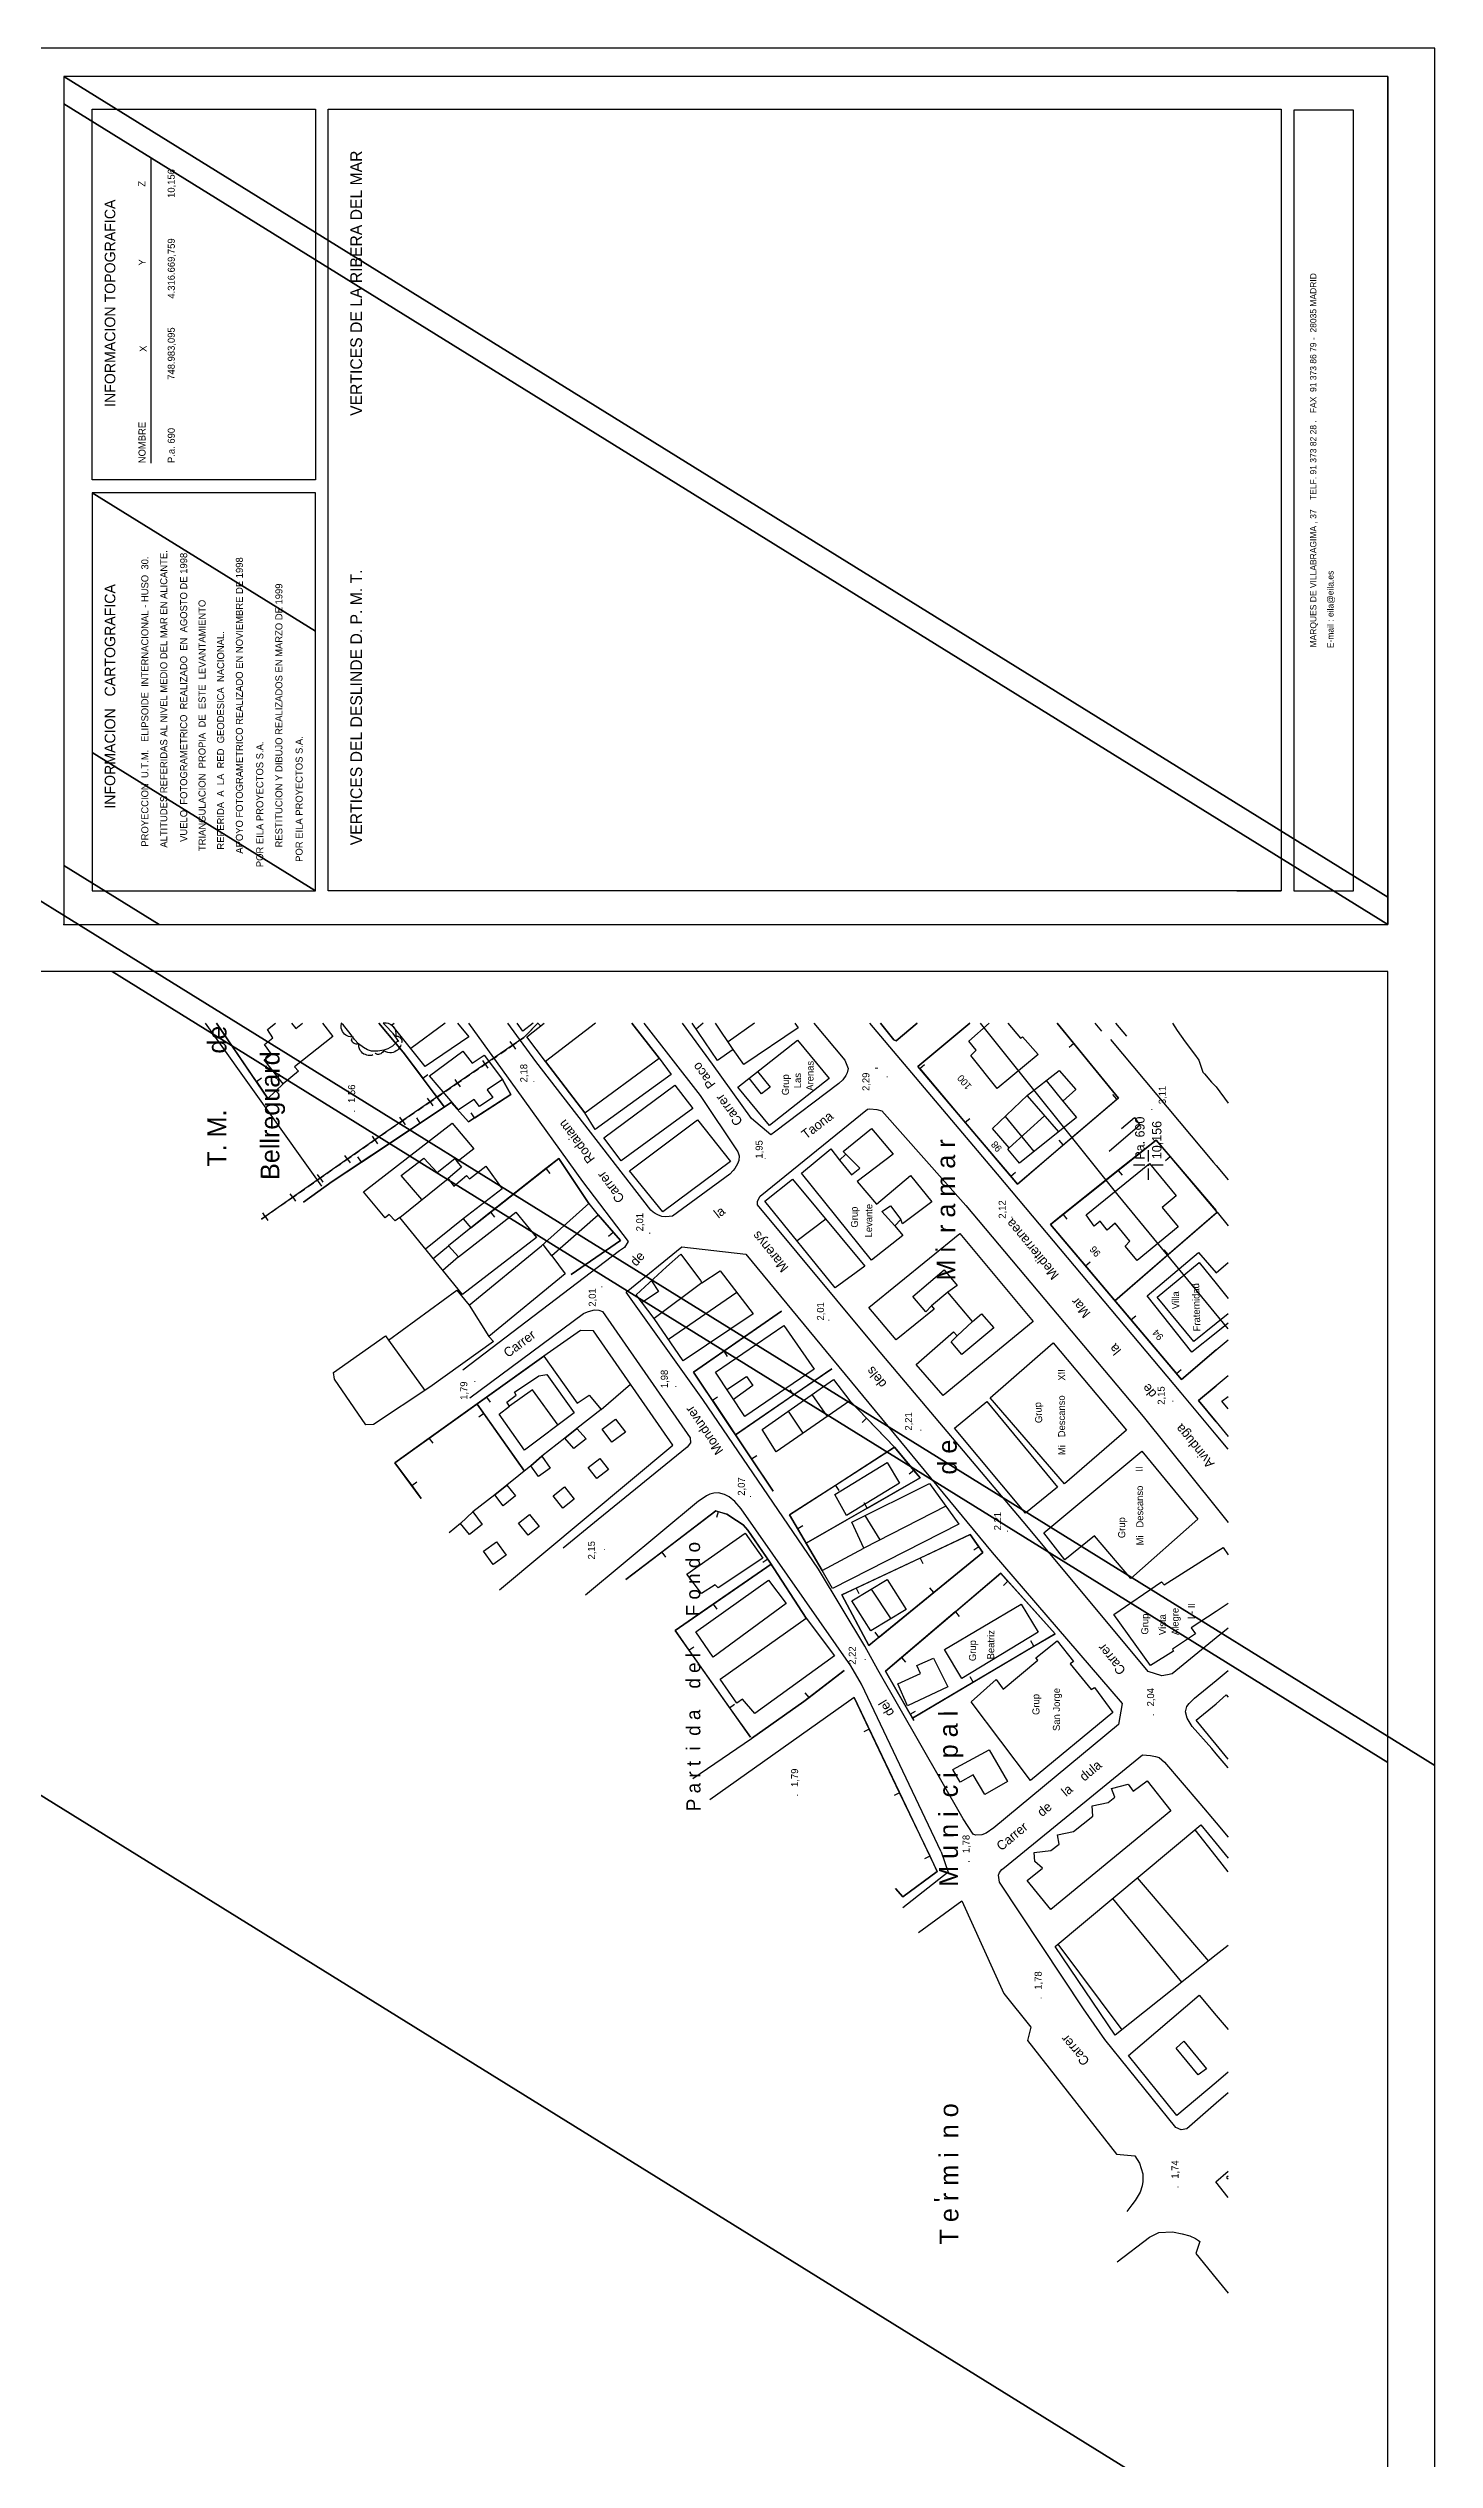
# Model space of a CAD drawing. Extents: x 748454 to 749044, y 4315881 to 4316908.
# Drawn here: x 748749 to 749044, y 4316394 to 4316908 of the extents above; entities that cross this region are included whole.
import ezdxf
from ezdxf.enums import TextEntityAlignment as Align

# ---------------------------------------------------------------- set-up
doc = ezdxf.new("R2010")
doc.units = 0
doc.linetypes.add('DASHED', pattern=[0])
doc.linetypes.add('DIVIDE', pattern=[0])
doc.layers.get('0').update_dxf_attribs({"linetype": 'CONTINUOUS'})
for name, color, linetype in [('1', 7, 'CONTINUOUS'), ('11', 7, 'CONTINUOUS'), ('3', 7, 'CONTINUOUS'), ('44', 7, 'CONTINUOUS'), ('48', 7, 'CONTINUOUS'), ('50', 7, 'CONTINUOUS'), ('53', 7, 'CONTINUOUS'), ('56', 7, 'CONTINUOUS'), ('57', 7, 'CONTINUOUS'), ('8', 7, 'CONTINUOUS'), ('PATTERN_CLASS', 7, 'CONTINUOUS')]:
    doc.layers.add(name, color=color, linetype=linetype)

msp = doc.modelspace()

# ---------------------------------------------------------------- linework, layer by layer
at = {"color": 0, "linetype": 'CONTINUOUS'}
for p, q in [((749034, 4316901.5), (749034, 4316721)), ((748770.85, 4316819.22), (748770.85, 4316884.24)), ((749001.9, 4316728.19), (749011.32, 4316728.19)), ((748754.41, 4316721), (748762.5, 4316721))]:
    msp.add_line(p, q, dxfattribs=at)
for points in [[(748758.3, 4316815.62), (748758.3, 4316894.5), (748805.77, 4316894.5), (748805.77, 4316815.62)], [(749011.32, 4316728.19), (748808.53, 4316728.19), (748808.53, 4316894.5), (749011.32, 4316894.5)], [(749014.08, 4316728.12), (749014.08, 4316894.41), (749026.66, 4316894.41), (749026.66, 4316728.12)]]:
    msp.add_lwpolyline(points, close=True, dxfattribs=at)
msp.add_point((748752.26, 4316721), dxfattribs=at)
at = {"layer": '1', "color": 0, "linetype": 'CONTINUOUS'}
for p, q in [((748784.74, 4316700), (748793.2, 4316687.62)), ((748807.29, 4316700), (748809.46, 4316697.2)), ((748822.06, 4316699.65), (748822.53, 4316700)), ((748850.75, 4316697.09), (748854.44, 4316700)), ((748878.91, 4316692.56), (748873.1, 4316700)), ((748926.01, 4316700), (748928.9, 4316696.48)), ((748971.68, 4316700), (748973.05, 4316698.32)), ((748976.08, 4316700), (748978.4, 4316697.26)), ((748967.17, 4316695.67), (748966.16, 4316694.85)), ((748854.72, 4316691.81), (748863.09, 4316680.95)), ((748934.38, 4316690.34), (748944.06, 4316678.89)), ((748934.39, 4316690.35), (748935.38, 4316691.19)), ((748793.22, 4316687.62), (748794.29, 4316688.35)), ((748828.63, 4316688.26), (748833.22, 4316682.15)), ((748828.65, 4316688.27), (748829.69, 4316689.05)), ((748839.68, 4316679.85), (748847.34, 4316684.82)), ((748847.34, 4316684.82), (748845.62, 4316688.01)), ((748976.36, 4316683.82), (748975.52, 4316684.81)), ((748976.37, 4316683.81), (748976.67, 4316684.06)), ((748828.06, 4316678.74), (748827.34, 4316679.83)), ((748839.67, 4316679.86), (748838.96, 4316680.95)), ((748944.07, 4316678.89), (748953.76, 4316667.44)), ((748944.08, 4316678.9), (748945.07, 4316679.74)), ((748815.57, 4316670.43), (748828.06, 4316678.73)), ((748964.93, 4316674.09), (748964.09, 4316675.08)), ((748815.56, 4316670.44), (748814.84, 4316671.52)), ((748854.86, 4316669.03), (748855.66, 4316668.01)), ((748976.65, 4316668.67), (748977.46, 4316667.66)), ((748987.72, 4316671.53), (748986.73, 4316670.69)), ((748997.71, 4316659.81), (748987.74, 4316671.53)), ((748953.77, 4316667.44), (748954.77, 4316668.28)), ((748843.08, 4316659.74), (748843.88, 4316658.72)), ((748964.92, 4316659.31), (748965.73, 4316658.29)), ((748987.28, 4316650.75), (748997.71, 4316659.81)), ((748997.7, 4316659.81), (749000.01, 4316656.85)), ((748869.18, 4316655.45), (748868.19, 4316654.61)), ((748969.66, 4316648.36), (748970.66, 4316649.2)), ((748975.94, 4316640.92), (748987.27, 4316650.75)), ((748987.27, 4316650.77), (748986.41, 4316651.75)), ((748979.36, 4316636.9), (748980.35, 4316637.74)), ((748892.68, 4316630.16), (748893.42, 4316629.09)), ((748907.56, 4316620.87), (748915.69, 4316626.46)), ((748989.06, 4316625.45), (748990.05, 4316626.29)), ((748841.61, 4316616.94), (748840.19, 4316618.95)), ((748842.19, 4316620.37), (748842.95, 4316619.31)), ((748890.26, 4316619.74), (748898.61, 4316607.28)), ((748890.27, 4316619.75), (748891.35, 4316620.47)), ((748895.19, 4316612.37), (748907.55, 4316620.87)), ((748907.55, 4316620.88), (748906.81, 4316621.95)), ((748923.06, 4316615.93), (748919.5, 4316619.6)), ((748841.6, 4316616.93), (748840.54, 4316616.18)), ((748850.27, 4316604.68), (748841.62, 4316616.93)), ((748861.43, 4316613.72), (748858.89, 4316611.66)), ((748923.05, 4316615.92), (748922.12, 4316615.01)), ((748829.99, 4316611.63), (748830.74, 4316610.58)), ((748854, 4316607.88), (748851.65, 4316605.79)), ((748898.61, 4316607.27), (748903.22, 4316600.39)), ((748898.62, 4316607.28), (748899.7, 4316608)), ((748826.3, 4316601.59), (748827.35, 4316602.36)), ((748933.13, 4316604.82), (748932.13, 4316603.99)), ((748846.52, 4316601.66), (748843.98, 4316599.59)), ((748910.23, 4316589.3), (748923.23, 4316596.78)), ((748916.44, 4316601.63), (748917.14, 4316600.54)), ((748923.23, 4316596.8), (748922.58, 4316597.92)), ((748839.31, 4316595.97), (748836.69, 4316593.55)), ((748891.52, 4316596), (748891.15, 4316594.76)), ((748908.41, 4316592.42), (748913.62, 4316583.52)), ((748908.42, 4316592.43), (748909.54, 4316593.09)), ((748879.51, 4316587.41), (748880.29, 4316586.38)), ((748946.98, 4316588.56), (748945.91, 4316587.81)), ((748902.05, 4316585.94), (748900.98, 4316585.2)), ((748934.46, 4316586.16), (748920.89, 4316579.78)), ((748934.47, 4316586.15), (748935.02, 4316584.97)), ((748890.45, 4316576.32), (748891.19, 4316575.25)), ((748920.88, 4316579.78), (748917.84, 4316578.35)), ((748920.89, 4316579.76), (748921.44, 4316578.59)), ((748925.73, 4316569.34), (748937.36, 4316578.81)), ((748937.36, 4316578.82), (748936.54, 4316579.83)), ((748953.16, 4316581.22), (748952.19, 4316580.35)), ((748941.96, 4316574.72), (748930.54, 4316564.99)), ((748941.97, 4316574.71), (748942.81, 4316573.72)), ((748885.27, 4316566.54), (748893.93, 4316554.29)), ((748885.28, 4316566.54), (748886.34, 4316567.29)), ((748925.72, 4316569.35), (748924.9, 4316570.36)), ((748945.77, 4316559.72), (748958.67, 4316567.38)), ((748958.67, 4316567.39), (748958.01, 4316568.51)), ((748958.68, 4316567.38), (748963.18, 4316570.05)), ((748910.84, 4316556.46), (748918.33, 4316562.25)), ((748930.54, 4316564.98), (748931.39, 4316563.99)), ((748945.76, 4316559.74), (748945.1, 4316560.86)), ((748910.83, 4316556.47), (748910.03, 4316557.5)), ((748932.86, 4316552.07), (748945.76, 4316559.72)), ((748893.93, 4316554.28), (748898.35, 4316548.03)), ((748893.94, 4316554.29), (748895, 4316555.04)), ((748932.38, 4316552.94), (748933.51, 4316553.59)), ((748923.64, 4316549.77), (748922.47, 4316549.21)), ((748930.1, 4316536.22), (748928.93, 4316535.66)), ((748936.58, 4316522.69), (748930.12, 4316536.22)), ((748936.57, 4316522.68), (748935.39, 4316522.12))]:
    msp.add_line(p, q, dxfattribs=at)
for points in [[(748809.46, 4316697.2), (748801.33, 4316690.74), (748802.16, 4316689.8), (748798.89, 4316687.1), (748794.85, 4316692.17), (748796.42, 4316693.44), (748794.92, 4316695.46), (748796.73, 4316696.91), (748795.56, 4316698.69), (748797.28, 4316700)], [(748800.71, 4316700), (748801.58, 4316698.9), (748803.01, 4316700)], [(748819.29, 4316700), (748824.46, 4316693.83), (748828.63, 4316688.27)], [(748836.02, 4316700), (748838.41, 4316697.08), (748829.16, 4316690.78), (748822.06, 4316699.65)], [(748852.12, 4316700), (748849.95, 4316698.31), (748848.74, 4316700)], [(748865.41, 4316700), (748854.72, 4316691.81), (748850.75, 4316697.09)], [(748907.83, 4316700), (748908.53, 4316699.02), (748896.95, 4316691.18), (748894.68, 4316694.43), (748891.34, 4316692.07), (748885.96, 4316700)], [(748928.9, 4316696.48), (748929.38, 4316696.23), (748933.84, 4316700)], [(748945.06, 4316700), (748933.98, 4316690.81), (748934.37, 4316690.35)], [(748959.6, 4316693.33), (748950.89, 4316686.09), (748945.24, 4316693.1), (748946.39, 4316694.23), (748944.81, 4316696.16), (748949.15, 4316700)], [(748953.17, 4316700), (748955.85, 4316696.81), (748956.27, 4316697.11), (748959.6, 4316693.33)], [(748976.67, 4316684.06), (748967.18, 4316695.68), (748963.65, 4316700)], [(748895.66, 4316686.39), (748908.38, 4316696.35), (748915.09, 4316688.21), (748902.42, 4316678.23), (748895.66, 4316686.39)], [(748974.99, 4316696.52), (748996.92, 4316670.38), (748997.46, 4316669.73), (749000, 4316666.66)], [(748841.66, 4316693.22), (748845.62, 4316688.01), (748842.32, 4316685.81), (748843.51, 4316684.18), (748840.72, 4316682.26), (748839.59, 4316683.74), (748836.23, 4316681.58), (748830.06, 4316688.79), (748837.13, 4316694.05), (748839.12, 4316691.5), (748841.66, 4316693.22)], [(748865.35, 4316677.36), (748863.09, 4316680.95), (748878.91, 4316692.56), (748881.52, 4316689.08), (748865.35, 4316677.36)], [(748964.04, 4316689.95), (748967.64, 4316685.87), (748964.84, 4316683.42), (748967.72, 4316679.91), (748955.6, 4316670.21), (748953.14, 4316673.18), (748953.43, 4316673.48), (748949.9, 4316677.57), (748957.33, 4316684.65), (748964.04, 4316689.95)], [(748793.21, 4316687.61), (748795.69, 4316683.98), (748798.89, 4316687.1)], [(748882.3, 4316686.78), (748886.1, 4316681.83), (748870.84, 4316670.67), (748867.15, 4316675.58), (748882.3, 4316686.78)], [(748828.07, 4316678.73), (748834.66, 4316683.11), (748838.37, 4316679), (748839.67, 4316679.84)], [(748887.1, 4316679.42), (748894.13, 4316670.57), (748879.7, 4316659.87), (748872.6, 4316668.58), (748887.1, 4316679.42)], [(748953.76, 4316667.43), (748955.17, 4316665.77), (748964.94, 4316674.08), (748976.37, 4316683.8)], [(748977.33, 4316677.57), (748980.12, 4316679.91), (748981.25, 4316678.33), (748974.74, 4316672.69)], [(748816.04, 4316664.09), (748834.85, 4316678.75), (748839.48, 4316673.23), (748835.97, 4316670.47), (748836.9, 4316669.35), (748834, 4316666.93), (748835.26, 4316665.29), (748837.96, 4316667.57), (748838.57, 4316666.86), (748842.07, 4316669.54), (748845.49, 4316664.76), (748837.21, 4316658.38), (748838.86, 4316656.43), (748834.12, 4316652.62), (748836.2, 4316650.25), (748848.4, 4316659.81), (748852.81, 4316654.37), (748837.05, 4316642.29), (748823.74, 4316658.67), (748822.74, 4316657.95), (748821.47, 4316659.27), (748820.65, 4316658.56), (748816.04, 4316664.09)], [(748909.21, 4316668.1), (748915.44, 4316673.25), (748917.32, 4316670.86), (748918.67, 4316672.15), (748918.12, 4316672.7), (748924.1, 4316677.58), (748928.71, 4316672.12), (748921.07, 4316666.28), (748925.19, 4316661.47), (748932.46, 4316667.57), (748936.97, 4316661.98), (748930.72, 4316657.3), (748930.35, 4316658.19), (748929.06, 4316656.84), (748930.79, 4316654.84), (748924.11, 4316649.56), (748909.21, 4316668.1)], [(748987.74, 4316671.54), (748984.69, 4316675.12), (748976.64, 4316668.69), (748964.92, 4316659.32)], [(748803.21, 4316661.92), (748809.37, 4316666.31), (748815.56, 4316670.42)], [(748854.85, 4316669.04), (748843.07, 4316659.75), (748838.86, 4316656.43)], [(748863.99, 4316661.6), (748857.57, 4316671.19), (748854.85, 4316669.05)], [(748983.32, 4316670.14), (748988.96, 4316663.26), (748985.97, 4316660.74), (748989.37, 4316656.66), (748980.65, 4316649.49), (748978.09, 4316652.56), (748979.13, 4316653.64), (748976.01, 4316657.46), (748974.28, 4316655.97), (748972.82, 4316657.86), (748971.53, 4316656.79), (748969.82, 4316659.21), (748983.32, 4316670.14)], [(748922.68, 4316648.32), (748916.38, 4316643.68), (748901.44, 4316662.15), (748907.29, 4316666.78), (748922.68, 4316648.32)], [(748858.92, 4316646.62), (748842.66, 4316633.32), (748843.71, 4316632.27), (748830.14, 4316622.55), (748818.15, 4316614.57), (748816.49, 4316614.49), (748809.83, 4316624.24), (748809.63, 4316625.69), (748820.68, 4316633.49), (748821.3, 4316632.51), (748835.9, 4316643.19), (748838.51, 4316639.96), (748853.93, 4316652.63), (748863.99, 4316661.6), (748865.99, 4316659.17), (748856.1, 4316650.46), (748858.92, 4316646.62)], [(748860.23, 4316646.48), (748870.68, 4316653.73), (748869.19, 4316655.46), (748865.96, 4316659.21)], [(748964.91, 4316659.32), (748962.2, 4316657.15), (748969.65, 4316648.35), (748979.35, 4316636.9), (748989.04, 4316625.45)], [(748923.59, 4316639.51), (748942.91, 4316655.25), (748958.5, 4316636.53), (748939.41, 4316620.73), (748933.62, 4316627.39), (748941.58, 4316634.29), (748942.37, 4316633.47), (748945.64, 4316636.53), (748940.38, 4316642.74), (748936.91, 4316639.82), (748937.44, 4316639.16), (748929.41, 4316632.64), (748923.59, 4316639.51)], [(748883.56, 4316650.81), (748887.76, 4316645.25), (748888.02, 4316644.75), (748891.9, 4316647.28), (748898.97, 4316638.12), (748884.03, 4316628.16), (748877.87, 4316637.13), (748874.05, 4316642.18), (748880.53, 4316648.13), (748883.56, 4316650.81)], [(748982.79, 4316641.99), (748993.75, 4316651.18), (748997.46, 4316646.9), (749000, 4316649.1)], [(748905, 4316638.72), (748892.67, 4316630.17), (748886.25, 4316625.72), (748890.25, 4316619.75)], [(749000, 4316636.17), (748997.46, 4316634.13), (748992.29, 4316629.98), (748982.79, 4316641.99)], [(748844.97, 4316579.38), (748881.84, 4316610.16), (748864.98, 4316634.49), (748862.21, 4316634.62), (748854.39, 4316629.11), (748861.49, 4316619.14), (748864.04, 4316620.84), (748866.58, 4316617.79), (748861.43, 4316613.72), (748863.39, 4316611.56), (748860.76, 4316609.51), (748858.89, 4316611.66), (748854, 4316607.88), (748855.75, 4316605.29), (748853.26, 4316603.51), (748851.65, 4316605.79), (748846.52, 4316601.66), (748848.38, 4316599.37), (748845.71, 4316597.31), (748843.98, 4316599.59), (748839.31, 4316595.97), (748841.28, 4316593.27), (748838.57, 4316591.16), (748836.69, 4316593.55), (748834.26, 4316591.54)], [(748905.45, 4316635.66), (748911.92, 4316626.33), (748897.16, 4316616.32), (748890.92, 4316625.71), (748905.45, 4316635.66)], [(748854.39, 4316629.11), (748842.19, 4316620.38), (748829.99, 4316611.65)], [(748978.38, 4316613.36), (748965.17, 4316601.97), (748949.35, 4316620.23), (748962.82, 4316631.95), (748978.38, 4316613.36)], [(748989.05, 4316625.44), (748990.1, 4316624.2), (748997.46, 4316630.45), (749000, 4316632.61)], [(748860.88, 4316617.06), (748850.29, 4316609.11), (748844.91, 4316616.78), (748847.07, 4316618.51), (748846.53, 4316619.36), (748848.54, 4316620.81), (748848.17, 4316621.48), (748853.36, 4316624.93), (748855.04, 4316625.23), (748860.88, 4316617.06)], [(748919.5, 4316619.6), (748903.83, 4316608.79), (748900.87, 4316613.49), (748916.02, 4316624.2), (748919.5, 4316619.6)], [(749000, 4316624.95), (748997.46, 4316622.83), (748993.71, 4316619.69), (748997.46, 4316615.13), (749000, 4316612.05)], [(748963.74, 4316601.22), (748956.92, 4316595.69), (748941.77, 4316613.8), (748948.68, 4316619.45), (748963.74, 4316601.22)], [(749000, 4316617.95), (748998.7, 4316619.55), (749000, 4316620.55)], [(748871.76, 4316612.98), (748868.88, 4316610.84), (748866.83, 4316613.62), (748869.65, 4316615.75), (748871.76, 4316612.98)], [(748933.14, 4316604.83), (748929.05, 4316609.76), (748923.07, 4316615.92)], [(748829.98, 4316611.65), (748822.69, 4316606.43), (748826.29, 4316601.58), (748828.3, 4316598.87)], [(748863.84, 4316605.41), (748866.34, 4316607.34), (748868.14, 4316605.01), (748865.64, 4316603.08), (748863.84, 4316605.41)], [(748929.05, 4316609.76), (748916.43, 4316601.64), (748906.68, 4316595.37), (748908.4, 4316592.43)], [(748993.58, 4316594.46), (748979.33, 4316581.84), (748971.62, 4316590.91), (748965.27, 4316585.75), (748960.8, 4316591.52), (748981.67, 4316608.93), (748993.58, 4316594.46)], [(748936.45, 4316602.06), (748942.71, 4316593.34), (748915.85, 4316579.66), (748913.62, 4316583.52), (748922.49, 4316588.25), (748919.95, 4316593.83), (748936.45, 4316602.06)], [(748930.06, 4316602.12), (748918.82, 4316595.22), (748916.32, 4316599.7), (748927.47, 4316606.51), (748930.06, 4316602.12)], [(748923.24, 4316596.78), (748934.46, 4316603.24), (748933.15, 4316604.82)], [(748856.41, 4316599.44), (748858.8, 4316601.3), (748860.84, 4316598.67), (748858.45, 4316596.81), (748856.41, 4316599.44)], [(748849.01, 4316593.58), (748851.33, 4316595.45), (748853.4, 4316592.89), (748851.08, 4316591.02), (748849.01, 4316593.58)], [(748891.52, 4316596.02), (748890.98, 4316596.18), (748879.5, 4316587.43), (748871.83, 4316581.58)], [(748902.06, 4316585.95), (748897.78, 4316592.13), (748896.78, 4316593.21), (748895.4, 4316594.18), (748893.35, 4316595.47), (748891.53, 4316596.02)], [(748841.57, 4316587.6), (748844.31, 4316589.59), (748846.36, 4316586.76), (748843.62, 4316584.77), (748841.57, 4316587.6)], [(748887.95, 4316578.59), (748884.82, 4316582.76), (748897.24, 4316591.43), (748900.97, 4316586.17), (748891.46, 4316579.79), (748890.85, 4316580.45), (748887.95, 4316578.59)], [(748937.37, 4316578.81), (748947.85, 4316587.34), (748946.99, 4316588.56), (748945.15, 4316591.18), (748934.47, 4316586.16)], [(749000, 4316576.49), (748997.46, 4316574.8), (748992.18, 4316571.3), (748993.07, 4316570.02), (748988.16, 4316566.78), (748988.42, 4316566.38), (748983.51, 4316563.31), (748975.7, 4316574.14), (748985.87, 4316581.08), (748986.39, 4316580.45), (748997.46, 4316587.46), (748998.98, 4316588.42), (749000, 4316586.83)], [(748902.8, 4316584.85), (748890.45, 4316576.33), (748882.31, 4316570.72), (748885.26, 4316566.54)], [(748906, 4316576.48), (748890.46, 4316565.05), (748886.73, 4316570.45), (748902.18, 4316581.49), (748906, 4316576.48)], [(748910.23, 4316573.36), (748902.52, 4316585.28), (748902.06, 4316585.94)], [(748931.51, 4316575.18), (748923.97, 4316570.66), (748919.93, 4316577.06), (748927.43, 4316581.58), (748931.51, 4316575.18)], [(748963.18, 4316570.05), (748953.17, 4316581.23), (748951.63, 4316582.95), (748941.97, 4316574.72)], [(748917.84, 4316578.35), (748923.55, 4316567.57), (748925.72, 4316569.34)], [(748943.32, 4316560.56), (748939.68, 4316566.72), (748955.96, 4316576.34), (748959.6, 4316570.38), (748943.32, 4316560.56)], [(748916.26, 4316565.33), (748899.27, 4316553.09), (748896.65, 4316556.1), (748895.45, 4316555.28), (748891.93, 4316560.41), (748910.23, 4316573.36), (748916.26, 4316565.33)], [(748975.48, 4316553.26), (748957.94, 4316538.8), (748945.32, 4316555.53), (748950.68, 4316560.28), (748952.15, 4316558.28), (748959.54, 4316564.43), (748959.13, 4316564.91), (748963.65, 4316568.56), (748967.13, 4316564.17), (748966.44, 4316563.68), (748970.88, 4316558.17), (748971.57, 4316558.62), (748975.48, 4316553.26)], [(748930.53, 4316564.99), (748927.14, 4316562.1), (748932.36, 4316552.94), (748933.12, 4316551.61)], [(748940.4, 4316558.76), (748931.79, 4316554.68), (748929.76, 4316559.38), (748934.59, 4316561.6), (748933.79, 4316563.31), (748937.35, 4316564.89), (748940.4, 4316558.76)], [(748898.61, 4316547.76), (748909.74, 4316555.61), (748910.83, 4316556.45)], [(748930.12, 4316536.23), (748923.66, 4316549.77), (748920.47, 4316556.45)], [(749000, 4316543.39), (748997.46, 4316546.49), (748993.22, 4316551.66), (748997.46, 4316555.11), (748999.61, 4316557.03), (749000, 4316556.56)], [(748953.06, 4316538.61), (748948.25, 4316535.84), (748945.77, 4316540.03), (748943, 4316538.49), (748941.45, 4316541.17), (748949.18, 4316545.36), (748953.06, 4316538.61)], [(748987.84, 4316532.33), (748962.3, 4316511.34), (748957.27, 4316517.53), (748960.51, 4316520.17), (748958.86, 4316521.58), (748958.74, 4316523.5), (748962.29, 4316523.9), (748964.06, 4316525.3), (748963.7, 4316527.24), (748967.14, 4316527.99), (748971.2, 4316531.21), (748971.12, 4316533.46), (748974.51, 4316534.12), (748975.94, 4316535.24), (748975.2, 4316537.14), (748978.76, 4316538.01), (748979.81, 4316536.57), (748982.79, 4316538.75), (748987.84, 4316532.33)], [(749000, 4316503.72), (748997.46, 4316501.7), (748975.99, 4316484.62), (748963.18, 4316503.51), (748994.24, 4316529.36), (748997.46, 4316525.4), (749000, 4316522.27)], [(748929.26, 4316515.8), (748930.77, 4316514.04), (748938.11, 4316519.48), (748936.58, 4316522.68)], [(749000, 4316476.74), (748997.46, 4316474.58), (748989.14, 4316467.51), (748978.82, 4316480.27), (748993.88, 4316493.12), (748997.46, 4316488.83), (749000, 4316485.79)], [(749000, 4316454.58), (748999.71, 4316454.34), (749000, 4316454.04)]]:
    msp.add_lwpolyline(points, dxfattribs=at)
at = {"layer": '11', "color": 0, "linetype": 'CONTINUOUS'}
for p, q in [((748807.12, 4316665.29), (748782.36, 4316700)), ((748911.87, 4316700), (748918.45, 4316692.14))]:
    msp.add_line(p, q, dxfattribs=at)
for points in [[(748838.34, 4316700), (748848.63, 4316685.77), (748862.64, 4316666.28), (748872.35, 4316653.52), (748871.58, 4316652.28), (748870.47, 4316651.53), (748837.16, 4316626.14)], [(748895.65, 4316672.61), (748895.95, 4316671.75), (748895.89, 4316670.75), (748895.64, 4316670.1), (748895.04, 4316669.06), (748894.71, 4316668.67), (748893.96, 4316667.9), (748881.78, 4316658.93), (748880.37, 4316658.77), (748879.53, 4316658.89), (748879.13, 4316659.01), (748878.63, 4316659.24), (748878.07, 4316659.5), (748877.65, 4316659.81), (748877.18, 4316660.23), (748852.71, 4316691.87), (748846.75, 4316700)], [(748875.68, 4316700), (748887.69, 4316684.62), (748895.65, 4316672.61)], [(748918.45, 4316692.14), (748919.13, 4316690.39), (748918.94, 4316689.4), (748918.64, 4316688.84), (748918.05, 4316687.93), (748917.19, 4316687.13), (748903.48, 4316676.78), (748902.69, 4316676.26), (748898.62, 4316679.69), (748890.29, 4316691.31), (748883.9, 4316700)], [(748990.03, 4316621.31), (748950.94, 4316667.87), (748923.79, 4316700)], [(748957.18, 4316593.03), (748925.16, 4316630.88), (748899.84, 4316661.36), (748899.85, 4316662.14), (748900.4, 4316663.18), (748923.24, 4316681.69), (748923.76, 4316681.76), (748925.26, 4316681.64), (748926.35, 4316681.34), (748944.18, 4316661.21), (748981.91, 4316616.26)], [(748943.65, 4316530.63), (748925.47, 4316562.4), (748922.72, 4316567.41), (748912.85, 4316583.79), (748888.21, 4316619.89), (748871.91, 4316642.73), (748883.79, 4316652.37), (748897.41, 4316650.82), (748915.81, 4316628.48), (748949.78, 4316587.33), (748977.46, 4316555.18)], [(748838.61, 4316620.25), (748862.86, 4316638.2), (748863.7, 4316638.57), (748864.88, 4316638.93), (748865.26, 4316638.96), (748866.09, 4316638.95), (748866.89, 4316638.62), (748885.51, 4316611.76), (748885.62, 4316610.67), (748884.89, 4316609.79), (748865.94, 4316594.35), (748858.51, 4316588.26)], [(749000, 4316609.35), (748997.46, 4316612.4), (748990.03, 4316621.31)], [(748981.91, 4316616.26), (748997.46, 4316596.92), (749000, 4316593.76)], [(748938.98, 4316523.66), (748921.97, 4316559.33), (748919.71, 4316563.24), (748896.37, 4316596.62), (748895.03, 4316598.2), (748893.83, 4316599.18), (748892.81, 4316599.71), (748891.55, 4316600.02), (748890.57, 4316599.97), (748889.74, 4316599.73), (748888.98, 4316599.4), (748888.06, 4316598.79), (748887.34, 4316598.29), (748863.27, 4316578.24)], [(749000, 4316571.24), (748997.46, 4316569.15), (748988.14, 4316561.5), (748987.14, 4316561.29), (748985.88, 4316561.09), (748983, 4316562.02), (748957.18, 4316593.03)], [(748996.56, 4316545.6), (748992.36, 4316550.31), (748991.3, 4316552.11), (748990.93, 4316553.42), (748991.21, 4316554.55), (748991.71, 4316555.24), (748992.86, 4316556.34), (748997.46, 4316560.12), (749000, 4316562.21)], [(748977.46, 4316555.18), (748976.69, 4316550.77), (748950.18, 4316528.77), (748948.52, 4316527.64), (748947.62, 4316527.28), (748946.26, 4316527.22), (748945.78, 4316527.42), (748943.65, 4316530.63)], [(749000, 4316541.51), (748997.46, 4316544.53), (748996.56, 4316545.6)], [(749000, 4316472.36), (748997.46, 4316470.14), (748991.2, 4316464.67), (748990.01, 4316464.44), (748988.89, 4316464.99), (748973.75, 4316483.72), (748969.23, 4316490.23), (748951.36, 4316517.19), (748951.18, 4316518.64), (748951.39, 4316519.25), (748951.84, 4316519.86), (748952.43, 4316520.33), (748981.77, 4316544.25), (748983.52, 4316544.14), (748984.58, 4316543.91), (748985.34, 4316543.68), (748986.48, 4316542.74), (748994.03, 4316533.93)], [(748994.03, 4316533.93), (748997.46, 4316529.8), (749000, 4316526.74)], [(748938.98, 4316523.66), (748940.42, 4316519.32), (748930.8, 4316511.71)], [(748934.14, 4316506.47), (748943.38, 4316513.18), (748952.28, 4316493.47), (748958.06, 4316486.33), (748957.36, 4316483.46), (748976.29, 4316459.26), (748980.14, 4316458.96), (748981.19, 4316457.38), (748981.84, 4316455.1), (748981.9, 4316453.46), (748981.71, 4316452.58), (748981.28, 4316451.21), (748980.64, 4316450.14), (748980.22, 4316449.41), (748979.56, 4316448.53), (748978.47, 4316447.07)], [(749000, 4316450.1), (748997.4, 4316453.42), (749000, 4316455.66)], [(748976.44, 4316436.38), (748983.31, 4316441.65), (748985.26, 4316442.61), (748988.15, 4316442.79), (748990.22, 4316442.32), (748991.85, 4316441.88), (748993.11, 4316441.34), (748993.74, 4316440.95), (748993.98, 4316440.73), (748993.14, 4316438.14), (748997.46, 4316432.83), (749000, 4316429.71)]]:
    msp.add_lwpolyline(points, dxfattribs=at)
at = {"layer": '3', "color": 0, "linetype": 'CONTINUOUS'}
for p, q in [((748833.37, 4316700), (748826.1, 4316694.61)), ((748888.33, 4316700), (748886.83, 4316698.72)), ((748894.68, 4316694.43), (748890.93, 4316700)), ((748899.2, 4316700), (748893.62, 4316696)), ((748957.24, 4316684.57), (748963.91, 4316676.86)), ((748961.29, 4316687.78), (748964.84, 4316683.42)), ((748952.59, 4316680.14), (748958.69, 4316672.69)), ((748960.97, 4316680.26), (748953.43, 4316673.48)), ((748823.74, 4316658.67), (748834, 4316666.93)), ((748837.21, 4316658.38), (748829.23, 4316651.92)), ((748914.39, 4316658.26), (748908.3, 4316653.67)), ((748830.83, 4316649.93), (748834.12, 4316652.62)), ((748836.2, 4316650.25), (748832.92, 4316647.36)), ((748856.1, 4316650.46), (748854.26, 4316652.93)), ((748888.02, 4316644.75), (748877.84, 4316637.17)), ((748838.51, 4316639.96), (748842.66, 4316633.32)), ((748895.47, 4316642.65), (748880.92, 4316632.68)), ((748821.3, 4316632.51), (748829.06, 4316621.83)), ((748866.58, 4316617.79), (748872.85, 4316623.14)), ((748909.56, 4316612.74), (748906.43, 4316617.44)), ((748911.42, 4316620.97), (748914.69, 4316616.28)), ((748939.93, 4316597.22), (748922.49, 4316588.25)), ((748922.74, 4316595.22), (748925.92, 4316590.01)), ((748924.03, 4316579.53), (748928.26, 4316573.23)), ((748980.68, 4316518.08), (748995.82, 4316500.39)), ((748990.2, 4316495.92), (748975.47, 4316513.74)), ((748963.78, 4316504.01), (748977.39, 4316485.73))]:
    msp.add_line(p, q, dxfattribs=at)
for points in [[(748899.9, 4316689.71), (748902.56, 4316686.38), (748900.7, 4316684.96), (748898.09, 4316688.29)], [(748828.43, 4316662.45), (748824.06, 4316667.58), (748828.89, 4316671.28), (748831.7, 4316668.24), (748835.43, 4316671.23), (748835.97, 4316670.47)], [(748917.32, 4316670.86), (748919.87, 4316667.71), (748921.63, 4316669.12), (748918.67, 4316672.15)], [(748929.06, 4316656.84), (748926.34, 4316659.92), (748928.15, 4316661.14), (748930.35, 4316658.19)], [(748992.73, 4316632.26), (748984.93, 4316641.67), (748993.88, 4316649.09), (748997.46, 4316644.6), (749000, 4316641.42)], [(748877.28, 4316645.14), (748878.79, 4316642.89), (748875.29, 4316640.54)], [(748936.91, 4316639.82), (748935.72, 4316638.55), (748932.91, 4316641.8), (748939.61, 4316647.51), (748942.37, 4316644.17), (748940.38, 4316642.74)], [(748945.64, 4316636.53), (748947.57, 4316638.15), (748950.19, 4316635.14), (748943.32, 4316629.48), (748941.06, 4316632.17), (748942.37, 4316633.47)], [(749000, 4316638.12), (748997.46, 4316636.07), (748992.73, 4316632.26)], [(748893.37, 4316622.02), (748897.55, 4316624.77), (748898.9, 4316622.87), (748894.75, 4316619.94)], [(748857.43, 4316614.47), (748852, 4316621.97), (748847.07, 4316618.51)], [(749000, 4316519.36), (748997.46, 4316522.61), (748993, 4316528.33)], [(748995.39, 4316477.47), (748993.67, 4316476.15), (748988.98, 4316481.88), (748990.62, 4316483.34), (748995.39, 4316477.47)]]:
    msp.add_lwpolyline(points, dxfattribs=at)
at = {"layer": '44', "color": 0, "linetype": 'CONTINUOUS'}
for points in [[(748988.17, 4316700), (748989.17, 4316698.47), (748990.88, 4316696.05), (748992.86, 4316693.42), (748993.82, 4316692.11)], [(748993.82, 4316692.11), (748994.66, 4316689.61), (748994.97, 4316689.2), (748996.48, 4316687.44), (748997.46, 4316686.45), (749000, 4316683.01)]]:
    msp.add_lwpolyline(points, dxfattribs=at)
at = {"layer": '53', "color": 0, "linetype": 'CONTINUOUS'}
for points in [[(748813.82, 4316697.06), (748813.59, 4316697.02), (748813.22, 4316697.07), (748812.81, 4316697.15), (748812.52, 4316697.29), (748812.26, 4316697.47), (748812, 4316697.66), (748811.76, 4316697.92), (748811.55, 4316698.23), (748811.38, 4316698.58), (748811.28, 4316698.96), (748811.26, 4316699.39), (748811.34, 4316700)], [(748820.23, 4316700.05), (748820.46, 4316700.1), (748820.82, 4316700.07), (748821.24, 4316700), (748821.53, 4316699.87), (748821.81, 4316699.71), (748822.08, 4316699.53), (748822.33, 4316699.29), (748822.55, 4316698.99), (748822.74, 4316698.65), (748822.85, 4316698.28), (748822.9, 4316697.84), (748822.87, 4316697.48), (748822.8, 4316697.24), (748823.08, 4316697.25), (748823.37, 4316697.22), (748823.56, 4316697.12), (748823.74, 4316697.02), (748823.92, 4316696.83), (748824.04, 4316696.64), (748824.14, 4316696.41), (748824.19, 4316696.19), (748824.14, 4316696), (748824.1, 4316695.84)], [(748818.02, 4316693.23), (748817.8, 4316693.15), (748817.43, 4316693.12), (748817.01, 4316693.12), (748816.71, 4316693.19), (748816.41, 4316693.31), (748816.11, 4316693.44), (748815.82, 4316693.64), (748815.56, 4316693.9), (748815.31, 4316694.2), (748815.14, 4316694.55), (748815.03, 4316694.97), (748814.99, 4316695.34), (748815.02, 4316695.58), (748814.75, 4316695.53), (748814.46, 4316695.52), (748814.25, 4316695.58), (748814.06, 4316695.65), (748813.85, 4316695.81), (748813.7, 4316695.98), (748813.57, 4316696.19), (748813.48, 4316696.39), (748813.5, 4316696.59), (748813.51, 4316696.75)], [(748823.93, 4316695.36), (748823.88, 4316695.13), (748823.69, 4316694.81), (748823.46, 4316694.47), (748823.22, 4316694.26), (748822.95, 4316694.08), (748822.68, 4316693.91), (748822.35, 4316693.79), (748821.99, 4316693.71), (748821.6, 4316693.68), (748821.21, 4316693.74), (748820.8, 4316693.89), (748820.48, 4316694.07), (748820.29, 4316694.23), (748820.18, 4316693.98), (748820.03, 4316693.73), (748819.86, 4316693.59), (748819.69, 4316693.47), (748819.44, 4316693.4), (748819.22, 4316693.37), (748818.97, 4316693.37), (748818.75, 4316693.42), (748818.6, 4316693.55), (748818.47, 4316693.65)]]:
    msp.add_lwpolyline(points, dxfattribs=at)
at = {"layer": '56', "color": 0, "linetype": 'CONTINUOUS'}
for p, q in [((748852.44, 4316699.29), (748853.17, 4316700.04)), ((748853.11, 4316700), (748853.84, 4316699.29)), ((748845.26, 4316693.58), (748846.35, 4316694.33)), ((748846.99, 4316694.76), (748848.6, 4316695.87)), ((748847.79, 4316695.32), (748847.26, 4316696.1)), ((748847.79, 4316695.32), (748848.36, 4316694.49)), ((748850.98, 4316697.79), (748851.9, 4316698.73)), ((748839.39, 4316689.56), (748840.48, 4316690.3)), ((748841.11, 4316690.74), (748842.72, 4316691.84)), ((748841.92, 4316691.29), (748841.38, 4316692.07)), ((748841.92, 4316691.29), (748842.49, 4316690.46)), ((748843.34, 4316692.27), (748844.43, 4316693.01)), ((748830.18, 4316683.24), (748829.64, 4316684.02)), ((748831.6, 4316684.21), (748832.68, 4316684.96)), ((748833.52, 4316685.53), (748834.6, 4316686.27)), ((748835.24, 4316686.71), (748836.85, 4316687.82)), ((748836.05, 4316687.26), (748835.51, 4316688.04)), ((748836.05, 4316687.26), (748836.62, 4316686.44)), ((748837.47, 4316688.24), (748838.56, 4316688.99)), ((748823.5, 4316678.66), (748825.11, 4316679.76)), ((748824.3, 4316679.21), (748823.77, 4316679.99)), ((748824.3, 4316679.21), (748824.87, 4316678.38)), ((748825.73, 4316680.19), (748826.81, 4316680.93)), ((748827.64, 4316681.5), (748828.73, 4316682.25)), ((748829.37, 4316682.69), (748830.98, 4316683.79)), ((748830.18, 4316683.24), (748830.74, 4316682.41)), ((748815.93, 4316673.41), (748817.01, 4316674.16)), ((748817.65, 4316674.61), (748819.24, 4316675.73)), ((748818.45, 4316675.17), (748817.9, 4316675.94)), ((748818.45, 4316675.17), (748819.02, 4316674.34)), ((748821.77, 4316677.48), (748822.86, 4316678.22)), ((748808.19, 4316668), (748809.27, 4316668.76)), ((748810.09, 4316669.33), (748811.17, 4316670.09)), ((748811.81, 4316670.53), (748813.41, 4316671.65)), ((748812.61, 4316671.09), (748812.07, 4316671.86)), ((748812.61, 4316671.09), (748813.18, 4316670.27)), ((748814.02, 4316672.08), (748815.1, 4316672.83)), ((748800.14, 4316662.38), (748801.74, 4316663.49)), ((748800.94, 4316662.94), (748800.39, 4316663.71)), ((748802.35, 4316663.92), (748803.43, 4316664.68)), ((748804.26, 4316665.26), (748805.34, 4316666.01)), ((748805.97, 4316666.45), (748807.57, 4316667.57)), ((748806.77, 4316667.01), (748806.23, 4316667.79)), ((748806.77, 4316667.01), (748807.35, 4316666.19)), ((748794.3, 4316658.3), (748795.9, 4316659.42)), ((748795.1, 4316658.86), (748794.56, 4316659.63)), ((748795.1, 4316658.86), (748795.67, 4316658.03)), ((748796.51, 4316659.85), (748797.59, 4316660.6)), ((748798.42, 4316661.18), (748799.5, 4316661.93)), ((748800.94, 4316662.94), (748801.51, 4316662.11))]:
    msp.add_line(p, q, dxfattribs=at)
for points in [[(748849.21, 4316696.29), (748850.13, 4316696.92), (748850.27, 4316697.07)], [(748819.86, 4316676.15), (748820.74, 4316676.77), (748820.94, 4316676.91)]]:
    msp.add_lwpolyline(points, dxfattribs=at)
at = {"layer": '57', "color": 0, "linetype": 'CONTINUOUS'}
for p, q in [((748982.29, 4316669.75), (748979.89, 4316669.75)), ((748983.09, 4316670.55), (748983.09, 4316672.95)), ((748983.09, 4316666.65), (748983.09, 4316669.05)), ((748986.19, 4316669.75), (748983.79, 4316669.75))]:
    msp.add_line(p, q, dxfattribs=at)
msp.add_point((748983.09, 4316669.75), dxfattribs=at)
at = {"layer": '8', "color": 0, "linetype": 'DASHED'}
for p, q in [((748920.47, 4316556.45), (748889.74, 4316534.73)), ((748886.09, 4316539.25), (748898.61, 4316547.76))]:
    msp.add_line(p, q, dxfattribs=at)
at = {"layer": 'PATTERN_CLASS', "color": 0, "linetype": 'CONTINUOUS'}
for p, q in [((748873.1, 4316700), (748878.91, 4316692.56)), ((748928.9, 4316696.48), (748926.01, 4316700)), ((748963.65, 4316700), (748976.67, 4316684.06)), ((748863.09, 4316680.95), (748854.72, 4316691.81)), ((748845.62, 4316688.01), (748847.34, 4316684.82)), ((748997.46, 4316659.59), (748975.94, 4316640.92)), ((748915.69, 4316626.46), (748895.19, 4316612.37)), ((748840.19, 4316618.95), (748850.27, 4316604.68)), ((748858.89, 4316611.66), (748861.43, 4316613.72)), ((748851.65, 4316605.79), (748854, 4316607.88)), ((748843.98, 4316599.59), (748846.52, 4316601.66)), ((748836.69, 4316593.55), (748839.31, 4316595.97)), ((748963.18, 4316570.05), (748932.86, 4316552.07))]:
    msp.add_line(p, q, dxfattribs=at)
for points in [[(748798.89, 4316687.1), (748795.69, 4316683.98), (748784.74, 4316700)], [(748853.17, 4316700.04), (748850.13, 4316696.92), (748820.74, 4316676.77), (748794.3, 4316658.3)], [(748823.49, 4316696.12), (748823.19, 4316696.09), (748822.55, 4316695.45), (748822.18, 4316695.11), (748821.22, 4316694.51), (748820.36, 4316694.24), (748819.1, 4316694.06), (748817.7, 4316694.07), (748816.86, 4316694.32), (748816.01, 4316694.8), (748814.96, 4316695.62), (748814.12, 4316696.53), (748813.18, 4316697.82), (748811.74, 4316699.55), (748811.27, 4316700)], [(748833.22, 4316682.15), (748824.46, 4316693.83), (748819.29, 4316700)], [(748820.18, 4316700), (748820.78, 4316699.45), (748822.18, 4316697.93), (748822.28, 4316697.78), (748823.49, 4316696.12)], [(748933.84, 4316700), (748929.38, 4316696.23), (748928.9, 4316696.48)], [(748976.67, 4316684.06), (748955.17, 4316665.77), (748933.98, 4316690.81), (748945.06, 4316700)], [(748847.34, 4316684.82), (748838.37, 4316679), (748834.66, 4316683.11), (748809.37, 4316666.31), (748803.21, 4316661.92)], [(748997.46, 4316630.45), (748990.1, 4316624.2), (748962.2, 4316657.15), (748984.69, 4316675.12), (748997.46, 4316660.11)], [(748838.86, 4316656.43), (748857.57, 4316671.19), (748863.99, 4316661.6)], [(748865.96, 4316659.21), (748870.68, 4316653.73), (748860.23, 4316646.48)], [(748903.22, 4316600.39), (748886.25, 4316625.72), (748905, 4316638.72)], [(748828.3, 4316598.87), (748822.69, 4316606.43), (748854.39, 4316629.11)], [(748997.46, 4316615.13), (748993.71, 4316619.69), (748997.46, 4316622.83)], [(748919.5, 4316619.6), (748929.05, 4316609.76), (748934.46, 4316603.24), (748910.23, 4316589.3)], [(748913.62, 4316583.52), (748906.68, 4316595.37), (748929.05, 4316609.76)], [(748871.83, 4316581.58), (748890.98, 4316596.18), (748893.35, 4316595.47), (748895.4, 4316594.18), (748896.78, 4316593.21), (748897.78, 4316592.13), (748902.52, 4316585.28), (748910.23, 4316573.36)], [(748917.84, 4316578.35), (748945.15, 4316591.18), (748947.85, 4316587.34), (748923.55, 4316567.57), (748917.84, 4316578.35)], [(748898.35, 4316548.03), (748882.31, 4316570.72), (748902.8, 4316584.85)], [(748933.12, 4316551.61), (748927.14, 4316562.1), (748951.63, 4316582.95), (748963.18, 4316570.05)], [(748918.33, 4316562.25), (748909.74, 4316555.61), (748898.61, 4316547.76)], [(748920.47, 4316556.45), (748938.11, 4316519.48), (748930.77, 4316514.04), (748929.26, 4316515.8)]]:
    msp.add_lwpolyline(points, dxfattribs=at)
at = {"layer": 'PATTERN_CLASS', "color": 0, "linetype": 'DIVIDE'}
msp.add_lwpolyline([(749000, 4316634.93), (748976.62, 4316663.39), (748947.31, 4316700)], dxfattribs=at)
at = {"layer": 'PATTERN_CLASS', "color": 0, "linetype": 'CONTINUOUS'}
msp.add_point((748932.86, 4316552.07), dxfattribs=at)

# ---------------------------------------------------------------- texts
at = {"color": 0, "linetype": 'CONTINUOUS'}
for s, height, p in [('VERTICES DE LA RIBERA DEL MAR', 2.5, (748814.46, 4316857.49)), (' PROYECCION  U.T.M.   ELIPSOIDE  INTERNACIONAL - HUSO  30.', 1.5, (748769.48, 4316768.17)), ('ALTITUDES REFERIDAS AL NIVEL MEDIO DEL MAR EN ALICANTE.', 1.5, (748773.5, 4316769.01)), ('VUELO  FOTOGRAMETRICO  REALIZADO  EN  AGOSTO DE 1998.', 1.5, (748777.74, 4316769.63)), (' APOYO FOTOGRAMETRICO REALIZADO EN NOVIEMBRE DE 1998', 1.5, (748789.6, 4316767.34)), ('RESTITUCION Y DIBUJO REALIZADOS EN MARZO DE 1999', 1.5, (748798.01, 4316765.49)), ('VERTICES DEL DESLINDE D. P. M. T.', 2.5, (748814.46, 4316767.21)), ('TRIANGULACION  PROPIA  DE  ESTE  LEVANTAMIENTO', 1.5, (748781.65, 4316763.38)), ('REFERIDA  A  LA  RED  GEODESICA  NACIONAL.', 1.5, (748785.61, 4316760.18)), ('  POR EILA PROYECTOS S.A.', 1.5, (748793.94, 4316746.02)), ('POR EILA PROYECTOS S.A.', 1.5, (748802.31, 4316747.71))]:
    msp.add_text(s, height=height, rotation=90, dxfattribs=at).set_placement(p, align=Align.MIDDLE)
for s, height, p in [('Z', 1.5, (748769.6, 4316878.03)), ('10,156', 1.5, (748775.84, 4316875.65)), ('INFORMACION TOPOGRAFICA', 2.25, (748763.19, 4316831.16)), ('4.316.669,759', 1.5, (748775.86, 4316854.21)), ('Y', 1.5, (748769.66, 4316861.26)), ('MARQUES DE VILLABRAGIMA , 37    TELF. 91 373 82 28 .   FAX  91 373 86 79 -  28035 MADRID', 1.35, (749018.81, 4316779.96)), ('X', 1.5, (748769.87, 4316842.88)), ('748.983,095', 1.5, (748775.85, 4316836.94)), ('NOMBRE', 1.5, (748769.63, 4316819.17)), ('P.a. 690', 1.5, (748775.85, 4316819.22)), ('INFORMACION   CARTOGRAFICA', 2.25, (748763.19, 4316745.64)), ('E-mail : eila@eila.es', 1.35, (749022.46, 4316779.82))]:
    msp.add_text(s, height=height, rotation=90, dxfattribs=at).set_placement(p)
at = {"layer": '48', "color": 0, "linetype": 'CONTINUOUS'}
for s, p in [(' 2,18', (748850.87, 4316686.85)), (' 2,29', (748923.69, 4316685.02)), (' 1,56', (748814.24, 4316682.48)), ('.', (748852.38, 4316687.28)), ('.', (748927.6, 4316688.3)), (' 3,11', (748986.76, 4316682.2)), ('.', (748814.24, 4316680.98)), ('.', (748983.91, 4316681.35)), (' 1,95', (748900.95, 4316670.63)), ('.', (748901.59, 4316670.95)), (' 2,01', (748875.54, 4316655.14)), (' 2,12', (748952.69, 4316657.84)), ('.', (748954.12, 4316658.42)), ('.', (748877.04, 4316655.03)), (' 2,01', (748865.45, 4316639.11)), ('.', (748866.85, 4316643.61)), (' 2,01', (748914.01, 4316636.16)), ('.', (748915.17, 4316636.51)), (' 1,79', (748838.11, 4316619.28)), ('.', (748839.8, 4316623.47)), (' 1,98', (748880.79, 4316621.77)), ('.', (748882.62, 4316622.41)), (' 2,15', (748986.52, 4316618.25)), ('.', (748988.38, 4316619.26)), (' 2,21', (748932.75, 4316612.73)), ('.', (748934.72, 4316613.08)), (' 2,07', (748897.18, 4316598.88)), ('.', (748898.47, 4316598.98)), (' 2,21', (748951.69, 4316591.51)), ('.', (748953.2, 4316591.63)), (' 2,15', (748865.27, 4316585.31)), ('.', (748867.42, 4316587.67)), (' 2,22', (748920.78, 4316562.9)), ('.', (748922.87, 4316564.29)), (' 2,04', (748984.27, 4316554.03)), ('.', (748984.27, 4316552.53)), (' 1,79', (748908.51, 4316536.9)), ('.', (748908.51, 4316535.4)), (' 1,78', (748945, 4316522.79)), ('.', (748945, 4316521.29)), (' 1,78', (748960.34, 4316493.74)), ('.', (748960.34, 4316492.24)), (' 1,74', (748989.47, 4316453.52)), ('.', (748989.47, 4316452.02))]:
    msp.add_text(s, height=1.5, rotation=90, dxfattribs=at).set_placement(p)
at = {"layer": '50', "color": 0, "linetype": 'CONTINUOUS'}
for s, height, rotation, p in [('T. M.        de', 4, 89.8925, (748786.79, 4316669.45)), ('Bellreguard', 4, 89.8925, (748798.1, 4316666.64)), ('Carrer   Paco', 2, 126.1215, (748896.82, 4316679.07)), ('Las', 1.5, 89.7114, (748909.11, 4316686.16)), ('Arenas', 1.5, 89.6598, (748911.77, 4316685.62)), ("'", 2, 90, (748926.85, 4316690.19)), ('Grup', 1.5, 89.8674, (748906.55, 4316684.66)), ('Carrer    Rodaiam', 2, 126.8372, (748871.69, 4316662.67)), ('Taona', 2, 37.5191, (748910.19, 4316675.22)), ('M i  r a m a r', 4, 90.1087, (748941.97, 4316645.26)), ('la', 2, 38.2866, (748891.56, 4316658.35)), ('Grup', 1.5, 91.539, (748921.27, 4316656.51)), ('Levante', 1.5, 89.3481, (748924.24, 4316654.4)), ('Avinduga           de            la           Mar        Mediterranea', 2, 129.514, (748997.24, 4316606.3)), ('Marenys', 2, 129.1838, (748906.57, 4316647.99)), ('de', 2, 47.8834, (748874.03, 4316648.12)), ('Villa', 1.5, 90.7944, (748989.62, 4316639.15)), ('Fraternidad', 1.5, 91.5624, (748994.13, 4316634.43)), ('Carrer', 2, 36.8035, (748846.77, 4316628.73)), ('94', 1.5, 131.5172, (748986.36, 4316633.31)), ('dels', 2, 129.126, (748927.49, 4316623.34)), ('XII', 1.5, 91.3596, (748965.37, 4316623.94)), ('Monduver', 2, 124.3165, (748892.69, 4316609)), ('Grup', 1.5, 93.8461, (748960.5, 4316614.94)), ('Mi   Descanso', 1.5, 90.4708, (748965.38, 4316608.09)), ('d e', 4, 90.1087, (748942.26, 4316603.93)), ('II', 1.5, 90.6427, (748981.83, 4316604.57)), ('Mi   Descanso', 1.5, 90.5751, (748982.02, 4316588.87)), ('Grup', 1.5, 90.1995, (748978.12, 4316590.4)), ('P a r t  i  d a    d e l       F o n d o', 3, 90.1087, (748887.74, 4316532.29)), ('I - II', 1.5, 89.5974, (748992.94, 4316573.14)), ('Grup', 1.5, 89.8003, (748983.03, 4316569.87)), ('Vista', 1.5, 89.9916, (748986.78, 4316569.76)), ('Alegre', 1.5, 89.937, (748989.48, 4316569.77)), ('Grup', 1.5, 90.0008, (748946.38, 4316564.23)), ('Beatriz', 1.5, 89.5895, (748950.24, 4316564.59)), ('Carrer', 2, 128.7733, (748978.37, 4316562.29)), ('del', 2, 121.2838, (748929.06, 4316553.19)), ('Grup', 1.5, 90.7914, (748959.88, 4316552.78)), ('San Jorge', 1.5, 90.0442, (748964.23, 4316549.36)), ('M u n i  c i  p a l', 4, 90.1087, (748942.53, 4316516.2)), ('Carrer     de     la    dula', 2, 39.9799, (748951.77, 4316523.74)), ('Carrer', 2, 130.4533, (748970.67, 4316479.18)), ('T e r m i  n o', 4, 90.1087, (748942.63, 4316440.09)), ("'", 4, 90.1087, (748941.4, 4316449.05))]:
    msp.add_text(s, height=height, rotation=rotation, dxfattribs=at).set_placement(p)
for s, rotation, p in [('100', 130.2117, (748944.39, 4316685.66)), ('98', 130.2408, (748950.86, 4316672.41)), ('96', 130.2509, (748971.87, 4316650.07))]:
    msp.add_text(s, height=1.5, rotation=rotation, dxfattribs=at).set_placement(p, align=Align.TOP_LEFT)
at = {"layer": '57', "color": 0, "linetype": 'CONTINUOUS'}
for s, p in [('Pa. 690', (748982.23, 4316670.95)), ('10,156', (748985.83, 4316671.06))]:
    msp.add_text(s, height=1.99, rotation=90, dxfattribs=at).set_placement(p)

# ---------------------------------------------------------------- meshes
at = {"color": 0, "linetype": 'CONTINUOUS'}
mesh = msp.add_polyface(dxfattribs=at)
corners = [(748454.5, 4315881), (748454.5, 4315881), (748454.5, 4316071.96), (748762.5, 4315881), (748454.5, 4316246.49), (749044, 4315881), (748454.5, 4316907.5), (749044, 4316542.01), (749044, 4316907.5)]
mesh.append_faces([[corners[k] for k in face] for face in [(0, 1, 3, 2), (2, 3, 5, 4), (4, 5, 7, 6), (6, 7, 8, 8)]], dxfattribs={"vtx0": -1, "vtx2": -1, "color": 0})
mesh = msp.add_polyface(dxfattribs=at)
corners = [(748752.26, 4316721), (748772.5, 4316721), (748752.26, 4316733.55), (749034, 4316721), (748752.26, 4316895.68), (749034, 4316721), (748752.26, 4316901.5), (749034, 4316726.82), (749034, 4316901.5)]
mesh.append_faces([[corners[k] for k in face] for face in [(0, 0, 1, 2), (2, 1, 3, 4), (4, 5, 7, 6), (6, 7, 8, 8)]], dxfattribs={"vtx0": -1, "vtx2": -1, "color": 0})
mesh = msp.add_polyface(dxfattribs=at)
corners = [(748758.3, 4316728.19), (748758.3, 4316728.19), (748758.3, 4316757.62), (748805.77, 4316728.19), (748758.3, 4316812.86), (748805.77, 4316783.43), (748805.77, 4316812.86)]
mesh.append_faces([[corners[k] for k in face] for face in [(0, 1, 3, 2), (2, 3, 5, 4), (4, 5, 6, 6)]], dxfattribs={"vtx0": -1, "vtx2": -1, "color": 0})
mesh = msp.add_polyface(dxfattribs=at)
corners = [(748464.5, 4315891), (748464.5, 4315891), (748464.5, 4316075.76), (748762.5, 4315891), (748464.5, 4316244.09), (749034, 4315891), (748464.5, 4316711), (749034, 4316357.91), (748762.5, 4316711), (749034, 4316542.67), (749034, 4316711)]
mesh.append_faces([[corners[k] for k in face] for face in [(0, 1, 3, 2), (2, 3, 5, 4), (4, 5, 7, 6), (6, 7, 9, 8), (8, 9, 10, 10)]], dxfattribs={"vtx0": -1, "vtx2": -1, "color": 0})

doc.saveas('drawing.dxf')
